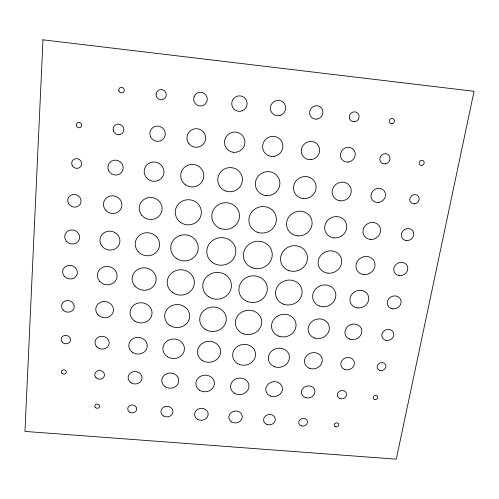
<?xml version="1.0" encoding="UTF-8"?>
<svg xmlns="http://www.w3.org/2000/svg" width="499" height="499" viewBox="0 0 499 499"><rect width="100%" height="100%" fill="white"/><g stroke="black" fill="none" stroke-linecap="round" stroke-linejoin="round"><path stroke-width="0.75" d="M42.983 39.82L24.95 431.417L396.281 459.18L474.05 91.298L42.983 39.82M374.5 399.412A2.352 2.052 -19.9 0 0 377.799 397.092A2.352 2.052 -19.9 0 0 374.163 395.844A2.352 2.052 -19.9 0 0 374.5 399.412M379.658 370.389A4.491 3.955 -21.9 0 0 385.958 365.935A4.491 3.955 -21.9 0 0 379.047 363.503A4.491 3.955 -21.9 0 0 379.658 370.389M386.681 340.493A6.138 5.464 -24.2 0 0 393.474 332.627A6.138 5.464 -24.2 0 0 383.207 331.685A6.138 5.464 -24.2 0 0 386.681 340.493M392.894 308.887A7.092 6.368 -27.1 0 0 400.753 299.712A7.092 6.368 -27.1 0 0 388.927 298.577A7.092 6.368 -27.1 0 0 392.894 308.887M399.437 275.629A7.217 6.531 -30.4 0 0 407.427 266.216A7.217 6.531 -30.4 0 0 395.445 265.013A7.217 6.531 -30.4 0 0 399.437 275.629M406.329 240.612A6.456 5.882 -34.3 0 0 413.478 232.116A6.456 5.882 -34.3 0 0 402.799 231.006A6.456 5.882 -34.3 0 0 406.329 240.612M414.812 203.804A4.884 4.466 -38.7 0 0 418.418 196.319A4.884 4.466 -38.7 0 0 410.253 197.548A4.884 4.466 -38.7 0 0 414.812 203.804M421.817 165.356A2.657 2.433 -43.6 0 0 423.776 161.258A2.657 2.433 -43.6 0 0 419.366 161.926A2.657 2.433 -43.6 0 0 421.817 165.356M335.515 426.813A2.327 2.021 -16 0 0 338.759 424.543A2.327 2.021 -16 0 0 335.122 423.327A2.327 2.021 -16 0 0 335.515 426.813M340.025 398.639A4.716 4.148 -17.5 0 0 346.605 393.985A4.716 4.148 -17.5 0 0 339.251 391.466A4.716 4.148 -17.5 0 0 340.025 398.639M344.759 369.516A6.886 6.125 -19.4 0 0 354.384 362.661A6.886 6.125 -19.4 0 0 343.668 358.9A6.886 6.125 -19.4 0 0 344.759 369.516M349.843 339.177A8.577 7.71 -21.7 0 0 361.825 330.575A8.577 7.71 -21.7 0 0 348.527 325.791A8.577 7.71 -21.7 0 0 349.843 339.177M357.721 307.927A9.562 8.683 -24.5 0 0 368.206 295.508A9.562 8.683 -24.5 0 0 352.138 293.948A9.562 8.683 -24.5 0 0 357.721 307.927M363.796 274.544A9.724 8.907 -28 0 0 374.456 261.8A9.724 8.907 -28 0 0 358.182 260.16A9.724 8.907 -28 0 0 363.796 274.544M370.202 239.401A9.007 8.315 -32.4 0 0 380.07 227.488A9.007 8.315 -32.4 0 0 365.05 225.91A9.007 8.315 -32.4 0 0 370.202 239.401M378.835 202.438A7.479 6.942 -37.5 0 0 384.242 190.905A7.479 6.942 -37.5 0 0 371.668 192.789A7.479 6.942 -37.5 0 0 378.835 202.438M385.322 163.84A5.302 4.934 -43.3 0 0 389.145 155.601A5.302 4.934 -43.3 0 0 380.282 156.929A5.302 4.934 -43.3 0 0 385.322 163.84M391.977 123.721A2.713 2.52 -49.3 0 0 393.923 119.479A2.713 2.52 -49.3 0 0 389.432 120.153A2.713 2.52 -49.3 0 0 391.977 123.721M301.346 425.909A4.385 3.83 -13.5 0 0 307.415 421.611A4.385 3.83 -13.5 0 0 300.504 419.31A4.385 3.83 -13.5 0 0 301.346 425.909M305.438 397.628A6.805 6.025 -14.8 0 0 314.881 390.898A6.805 6.025 -14.8 0 0 304.172 387.243A6.805 6.025 -14.8 0 0 305.438 397.628M309.748 368.387A9.013 8.078 -16.5 0 0 322.267 359.411A9.013 8.078 -16.5 0 0 308.114 354.458A9.013 8.078 -16.5 0 0 309.748 368.387M314.389 337.929A10.729 9.731 -18.6 0 0 329.303 327.144A10.729 9.731 -18.6 0 0 312.499 321.119A10.729 9.731 -18.6 0 0 314.389 337.929M319.454 306.024A11.745 10.772 -21.3 0 0 335.796 294.111A11.745 10.772 -21.3 0 0 317.439 287.368A11.745 10.772 -21.3 0 0 319.454 306.024M327.968 273.178A11.932 11.059 -24.9 0 0 340.917 257.465A11.932 11.059 -24.9 0 0 320.782 255.419A11.932 11.059 -24.9 0 0 327.968 273.178M333.875 237.892A11.246 10.516 -29.6 0 0 346.075 222.941A11.246 10.516 -29.6 0 0 327.163 220.938A11.246 10.516 -29.6 0 0 333.875 237.892M340.093 200.823A9.755 9.188 -35.6 0 0 350.66 187.73A9.755 9.188 -35.6 0 0 334.318 185.94A9.755 9.188 -35.6 0 0 340.093 200.823M348.539 162.013A7.628 7.204 -42.8 0 0 353.922 150.08A7.628 7.204 -42.8 0 0 341.098 151.989A7.628 7.204 -42.8 0 0 348.539 162.013M354.646 121.725A5.09 4.803 -50.4 0 0 358.22 113.703A5.09 4.803 -50.4 0 0 349.724 114.976A5.09 4.803 -50.4 0 0 354.646 121.725M267.158 424.549A5.926 5.208 -10.7 0 0 275.311 418.742A5.926 5.208 -10.7 0 0 265.886 415.623A5.926 5.208 -10.7 0 0 267.158 424.549M270.832 396.156A8.377 7.46 -11.8 0 0 282.378 387.873A8.377 7.46 -11.8 0 0 269.086 383.351A8.377 7.46 -11.8 0 0 270.832 396.156M274.712 366.796A10.604 9.562 -13.1 0 0 289.351 356.211A10.604 9.562 -13.1 0 0 272.548 350.354A10.604 9.562 -13.1 0 0 274.712 366.796M278.91 336.207A12.344 11.277 -14.9 0 0 295.969 323.776A12.344 11.277 -14.9 0 0 276.446 316.803A12.344 11.277 -14.9 0 0 278.91 336.207M283.513 304.159A13.386 12.381 -17.2 0 0 302.026 290.555A13.386 12.381 -17.2 0 0 280.9 282.827A13.386 12.381 -17.2 0 0 283.513 304.159M288.597 270.477A13.585 12.718 -20.6 0 0 307.396 256.53A13.585 12.718 -20.6 0 0 286.002 248.527A13.585 12.718 -20.6 0 0 288.597 270.477M297.392 235.827A12.918 12.226 -25.4 0 0 311.245 218.574A12.918 12.226 -25.4 0 0 289.345 216.242A12.918 12.226 -25.4 0 0 297.392 235.827M303.086 198.59A11.446 10.928 -32.4 0 0 315.349 183.145A11.446 10.928 -32.4 0 0 296.007 181.012A11.446 10.928 -32.4 0 0 303.086 198.59M311.445 159.599A9.344 8.963 -41.7 0 0 317.875 144.872A9.344 8.963 -41.7 0 0 302.07 147.224A9.344 8.963 -41.7 0 0 311.445 159.599M316.984 119.118A6.855 6.568 -52.2 0 0 321.674 108.252A6.855 6.568 -52.2 0 0 310.178 109.961A6.855 6.568 -52.2 0 0 316.984 119.118M231.474 421.873A6.768 5.969 -7.8 0 0 242.252 417.52A6.768 5.969 -7.8 0 0 232.921 411.55A6.768 5.969 -7.8 0 0 231.474 421.873M234.181 393.056A9.238 8.258 -8.4 0 0 248.907 387.087A9.238 8.258 -8.4 0 0 236.195 378.785A9.238 8.258 -8.4 0 0 234.181 393.056M239.72 364.569A11.483 10.404 -9.3 0 0 255.444 353.105A11.483 10.404 -9.3 0 0 237.1 346.743A11.483 10.404 -9.3 0 0 239.72 364.569M243.468 333.837A13.236 12.157 -10.5 0 0 261.626 320.489A13.236 12.157 -10.5 0 0 240.506 312.985A13.236 12.157 -10.5 0 0 243.468 333.837M247.61 301.633A14.284 13.298 -12.3 0 0 267.233 287.081A14.284 13.298 -12.3 0 0 244.473 278.804A14.284 13.298 -12.3 0 0 247.61 301.633M252.207 267.782A14.49 13.673 -14.8 0 0 272.13 252.868A14.49 13.673 -14.8 0 0 249.076 244.285A14.49 13.673 -14.8 0 0 252.207 267.782M257.291 232.185A13.822 13.211 -19 0 0 276.296 217.807A13.822 13.211 -19 0 0 254.34 209.455A13.822 13.211 -19 0 0 257.291 232.185M265.917 195.583A12.35 11.939 -26.4 0 0 278.997 178.829A12.35 11.939 -26.4 0 0 257.946 176.503A12.35 11.939 -26.4 0 0 265.917 195.583M273.982 156.387A10.254 9.986 -39.3 0 0 280.85 140.119A10.254 9.986 -39.3 0 0 263.403 142.702A10.254 9.986 -39.3 0 0 273.982 156.387M280.881 115.132A7.784 7.572 -55.7 0 0 282.733 101.852A7.784 7.572 -55.7 0 0 270.458 107.16A7.784 7.572 -55.7 0 0 280.881 115.132M197.348 419.222A6.799 6.007 -4.6 0 0 208.133 414.85A6.799 6.007 -4.6 0 0 198.646 408.849A6.799 6.007 -4.6 0 0 197.348 419.222M199.631 390.255A9.281 8.315 -4.9 0 0 214.364 384.261A9.281 8.315 -4.9 0 0 201.446 375.909A9.281 8.315 -4.9 0 0 199.631 390.255M202.139 360.328A11.539 10.479 -5.2 0 0 220.477 352.83A11.539 10.479 -5.2 0 0 204.447 342.245A11.539 10.479 -5.2 0 0 202.139 360.328M205.052 329.203A13.298 12.25 -5.7 0 0 226.203 320.501A13.298 12.25 -5.7 0 0 207.752 308.07A13.298 12.25 -5.7 0 0 205.052 329.203M208.495 296.668A14.346 13.411 -6.5 0 0 231.33 287.212A14.346 13.411 -6.5 0 0 211.464 273.552A14.346 13.411 -6.5 0 0 208.495 296.668M212.562 262.574A14.552 13.797 -7.6 0 0 235.734 252.906A14.552 13.797 -7.6 0 0 215.618 238.796A14.552 13.797 -7.6 0 0 212.562 262.574M220.433 228.498A13.866 13.342 -9.8 0 0 239.358 214.046A13.866 13.342 -9.8 0 0 217.121 205.632A13.866 13.342 -9.8 0 0 220.433 228.498M225.448 190.924A12.375 12.076 -14.6 0 0 242.339 177.869A12.375 12.076 -14.6 0 0 222.517 170.215A12.375 12.076 -14.6 0 0 225.448 190.924M233.413 152.295A10.248 10.123 -30.4 0 0 244.111 138.167A10.248 10.123 -30.4 0 0 226.552 136.158A10.248 10.123 -30.4 0 0 233.413 152.295M242.408 110.747A7.784 7.678 -66.4 0 0 244.073 97.386A7.784 7.678 -66.4 0 0 231.792 102.725A7.784 7.678 -66.4 0 0 242.408 110.747M163.435 415.954A6.019 5.314 -1.4 0 0 172.922 412.093A6.019 5.314 -1.4 0 0 164.439 406.791A6.019 5.314 -1.4 0 0 163.435 415.954M165.294 386.831A8.502 7.616 -1.2 0 0 178.717 381.342A8.502 7.616 -1.2 0 0 166.753 373.695A8.502 7.616 -1.2 0 0 165.294 386.831M167.371 356.735A10.766 9.774 -1 0 0 184.374 349.743A10.766 9.774 -1 0 0 169.261 339.881A10.766 9.774 -1 0 0 167.371 356.735M169.828 325.423A12.525 11.539 -0.7 0 0 189.632 317.233A12.525 11.539 -0.7 0 0 172.068 305.538A12.525 11.539 -0.7 0 0 169.828 325.423M172.804 292.695A13.567 12.681 -0.2 0 0 194.273 283.756A13.567 12.681 -0.2 0 0 175.274 270.845A13.567 12.681 -0.2 0 0 172.804 292.695M176.39 258.388A13.754 13.049 0.4 0 0 198.172 249.251A13.754 13.049 0.4 0 0 178.929 235.915A13.754 13.049 0.4 0 0 176.39 258.388M180.607 222.411A13.055 12.569 1.5 0 0 201.297 213.659A13.055 12.569 1.5 0 0 183.046 200.766A13.055 12.569 1.5 0 0 180.607 222.411M185.428 184.749A11.533 11.277 4.1 0 0 203.717 176.939A11.533 11.277 4.1 0 0 187.605 165.337A11.533 11.277 4.1 0 0 185.428 184.749M188.996 143.774A9.375 9.294 15.9 0 0 205.033 141.398A9.375 9.294 15.9 0 0 194.878 128.786A9.375 9.294 15.9 0 0 188.996 143.774M194.117 96.638A6.88 6.811 73.2 0 0 201.521 105.956A6.88 6.811 73.2 0 0 205.788 94.879A6.88 6.811 73.2 0 0 194.117 96.638M129.653 412.143A4.497 3.967 1.7 0 0 136.695 409.261A4.497 3.967 1.7 0 0 130.295 405.3A4.497 3.967 1.7 0 0 129.653 412.143M131.094 382.839A6.98 6.244 2.3 0 0 142.034 378.336A6.98 6.244 2.3 0 0 132.116 372.073A6.98 6.244 2.3 0 0 131.094 382.839M132.734 352.556A9.238 8.371 3.2 0 0 147.224 346.562A9.238 8.371 3.2 0 0 134.119 338.116A9.238 8.371 3.2 0 0 132.734 352.556M134.742 321.05A10.99 10.105 4.3 0 0 151.995 313.871A10.99 10.105 4.3 0 0 136.427 303.629A10.99 10.105 4.3 0 0 134.742 321.05M134.942 286.095A12.02 11.209 5.8 0 0 155.445 283.039A12.02 11.209 5.8 0 0 142.109 267.951A12.02 11.209 5.8 0 0 134.942 286.095M138.011 251.496A12.194 11.527 8 0 0 158.807 248.408A12.194 11.527 8 0 0 145.303 232.846A12.194 11.527 8 0 0 138.011 251.496M141.859 215.368A11.477 10.997 11.8 0 0 161.414 212.468A11.477 10.997 11.8 0 0 148.739 197.585A11.477 10.997 11.8 0 0 141.859 215.368M146.45 177.681A9.93 9.637 18.9 0 0 163.354 175.174A9.93 9.637 18.9 0 0 152.407 162.094A9.93 9.637 18.9 0 0 146.45 177.681M150.573 136.776A7.747 7.579 33.5 0 0 163.847 138.267A7.747 7.579 33.5 0 0 158.283 126.147A7.747 7.579 33.5 0 0 150.573 136.776M156.1 94.068A5.171 5.059 54.3 0 0 163.304 99.363A5.171 5.059 54.3 0 0 164.121 90.531A5.171 5.059 54.3 0 0 156.1 94.068M95.403 407.527A2.414 2.121 4.7 0 0 99.494 406.897A2.414 2.121 4.7 0 0 96.75 404.078A2.414 2.121 4.7 0 0 95.403 407.527M95.933 377.637A4.89 4.354 5.8 0 0 104.235 376.371A4.89 4.354 5.8 0 0 98.69 370.557A4.89 4.354 5.8 0 0 95.933 377.637M96.706 346.78A7.136 6.443 7.1 0 0 108.826 344.946A7.136 6.443 7.1 0 0 100.748 336.32A7.136 6.443 7.1 0 0 96.706 346.78M97.923 314.757A8.876 8.121 8.8 0 0 112.999 312.493A8.876 8.121 8.8 0 0 102.969 301.577A8.876 8.121 8.8 0 0 97.923 314.757M99.763 281.399A9.893 9.169 11.1 0 0 116.554 278.885A9.893 9.169 11.1 0 0 105.408 266.522A9.893 9.169 11.1 0 0 99.763 281.399M102.339 246.568A10.042 9.425 14.3 0 0 119.373 244.03A10.042 9.425 14.3 0 0 108.083 231.274A10.042 9.425 14.3 0 0 102.339 246.568M105.682 210.191A9.288 8.82 19.2 0 0 121.413 207.852A9.288 8.82 19.2 0 0 110.996 195.87A9.288 8.82 19.2 0 0 105.682 210.191M108.657 170.583A7.703 7.385 26.5 0 0 121.856 172.005A7.703 7.385 26.5 0 0 116.136 160.185A7.703 7.385 26.5 0 0 108.657 170.583M113.192 130.227A5.458 5.258 37.1 0 0 121.993 133.601A5.458 5.258 37.1 0 0 120.278 124.469A5.458 5.258 37.1 0 0 113.192 130.227M118.824 90.512A2.794 2.688 49.4 0 0 123.29 92.265A2.794 2.688 49.4 0 0 122.423 87.556A2.794 2.688 49.4 0 0 118.824 90.512M62.038 373.333A2.464 2.183 8.9 0 0 66.205 372.697A2.464 2.183 8.9 0 0 63.367 369.778A2.464 2.183 8.9 0 0 62.038 373.333M62.363 342.283A4.703 4.217 10.6 0 0 70.309 341.073A4.703 4.217 10.6 0 0 64.907 335.415A4.703 4.217 10.6 0 0 62.363 342.283M63.117 310.054A6.425 5.838 12.7 0 0 73.977 308.413A6.425 5.838 12.7 0 0 66.61 300.548A6.425 5.838 12.7 0 0 63.117 310.054M64.483 276.471A7.423 6.818 15.5 0 0 77.002 274.587A7.423 6.818 15.5 0 0 68.519 265.362A7.423 6.818 15.5 0 0 64.483 276.471M66.567 241.41A7.541 7.005 19.1 0 0 79.266 239.501A7.541 7.005 19.1 0 0 70.671 229.989A7.541 7.005 19.1 0 0 66.567 241.41M68.419 203.349A6.743 6.325 24 0 0 79.965 204.54A6.743 6.325 24 0 0 74.8 194.404A6.743 6.325 24 0 0 68.419 203.349M72.187 165.456A5.096 4.822 30.5 0 0 80.882 166.392A5.096 4.822 30.5 0 0 76.996 158.632A5.096 4.822 30.5 0 0 72.187 165.456M76.391 125.498A2.769 2.626 38.5 0 0 80.85 127.195A2.769 2.626 38.5 0 0 79.915 122.598A2.769 2.626 38.5 0 0 76.391 125.498"/></g></svg>
